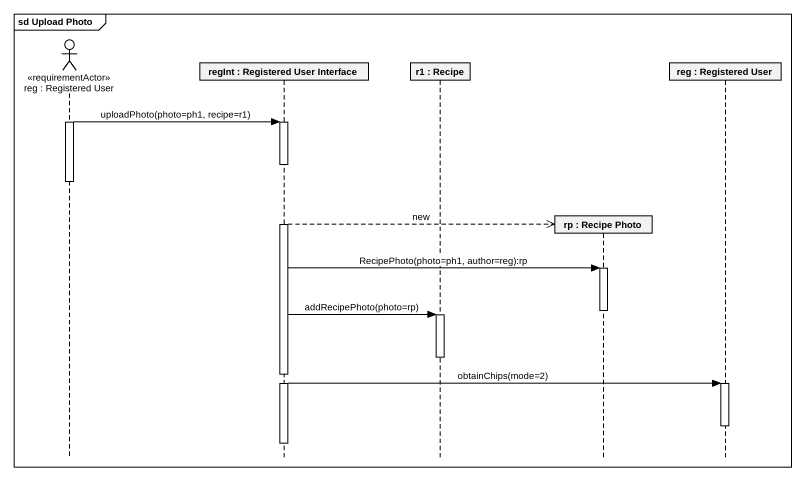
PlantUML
@startuml
mainframe sd Upload Photo
hide footbox
actor "reg : Registered User" as reg <<requirementActor>>
participant "regInt : Registered User Interface" as regInt
participant "r1 : Recipe" as r1
participant "rp : Recipe Photo" as rp
participant "reg : Registered User" as reg_2

activate reg
reg -> regInt : uploadPhoto(photo=ph1, recipe=r1)
activate regInt
deactivate reg
regInt -->> rp ** : new
regInt -> rp : RecipePhoto(photo=ph1, author=reg):rp
activate rp
deactivate rp
regInt -> r1 : addRecipePhoto(photo=rp)
activate r1
deactivate r1
regInt -> reg_2 : obtainChips(mode=2)
activate reg_2
deactivate reg_2
deactivate regInt
@enduml
